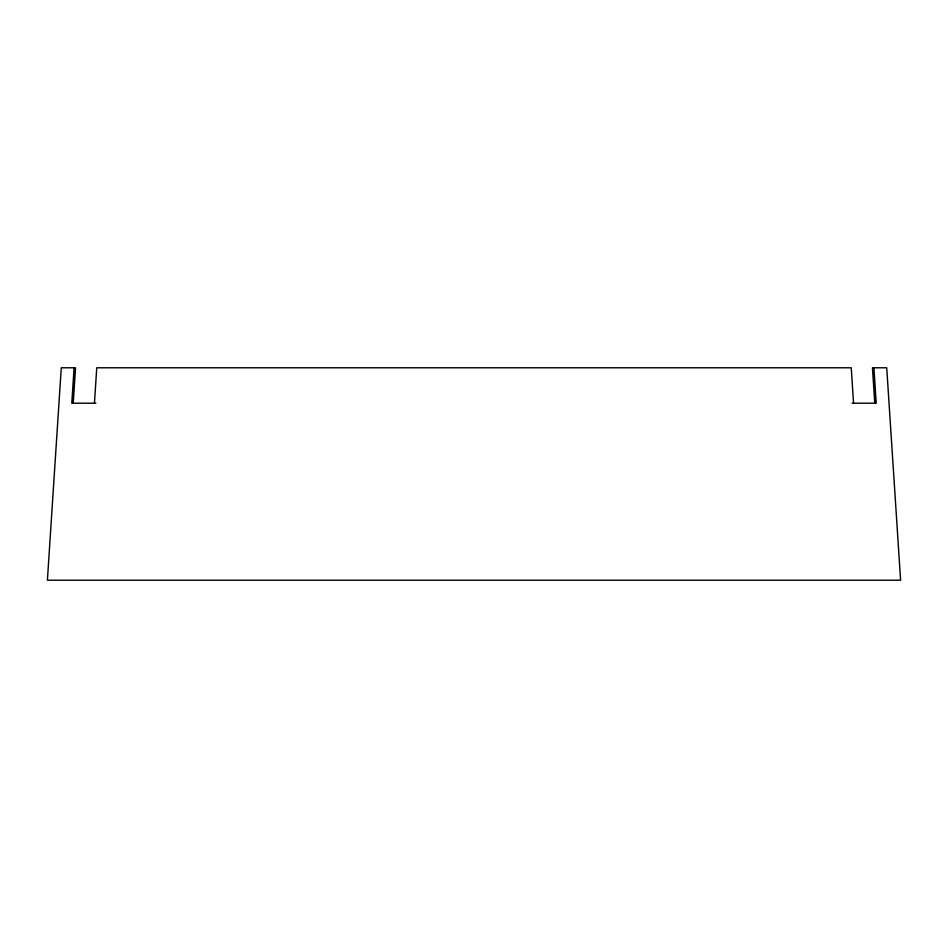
<?xml version="1.0" encoding="UTF-8"?>
<svg xmlns="http://www.w3.org/2000/svg" width="948" height="948" viewBox="0 0 948 948"><rect width="100%" height="100%" fill="white"/><g stroke="black" fill="none" stroke-linecap="round" stroke-linejoin="round"><path stroke-width="1.42" d="M74.098 367.788L71.787 403.196L95.89 403.196M73.233 403.196L75.544 367.788L61.276 367.788L47.4 580.212L900.6 580.212L886.724 367.788L872.456 367.788L874.767 403.196M94.445 403.196L96.755 367.788L851.245 367.788L853.555 403.196M852.11 403.196L876.213 403.196L873.902 367.788"/></g></svg>
